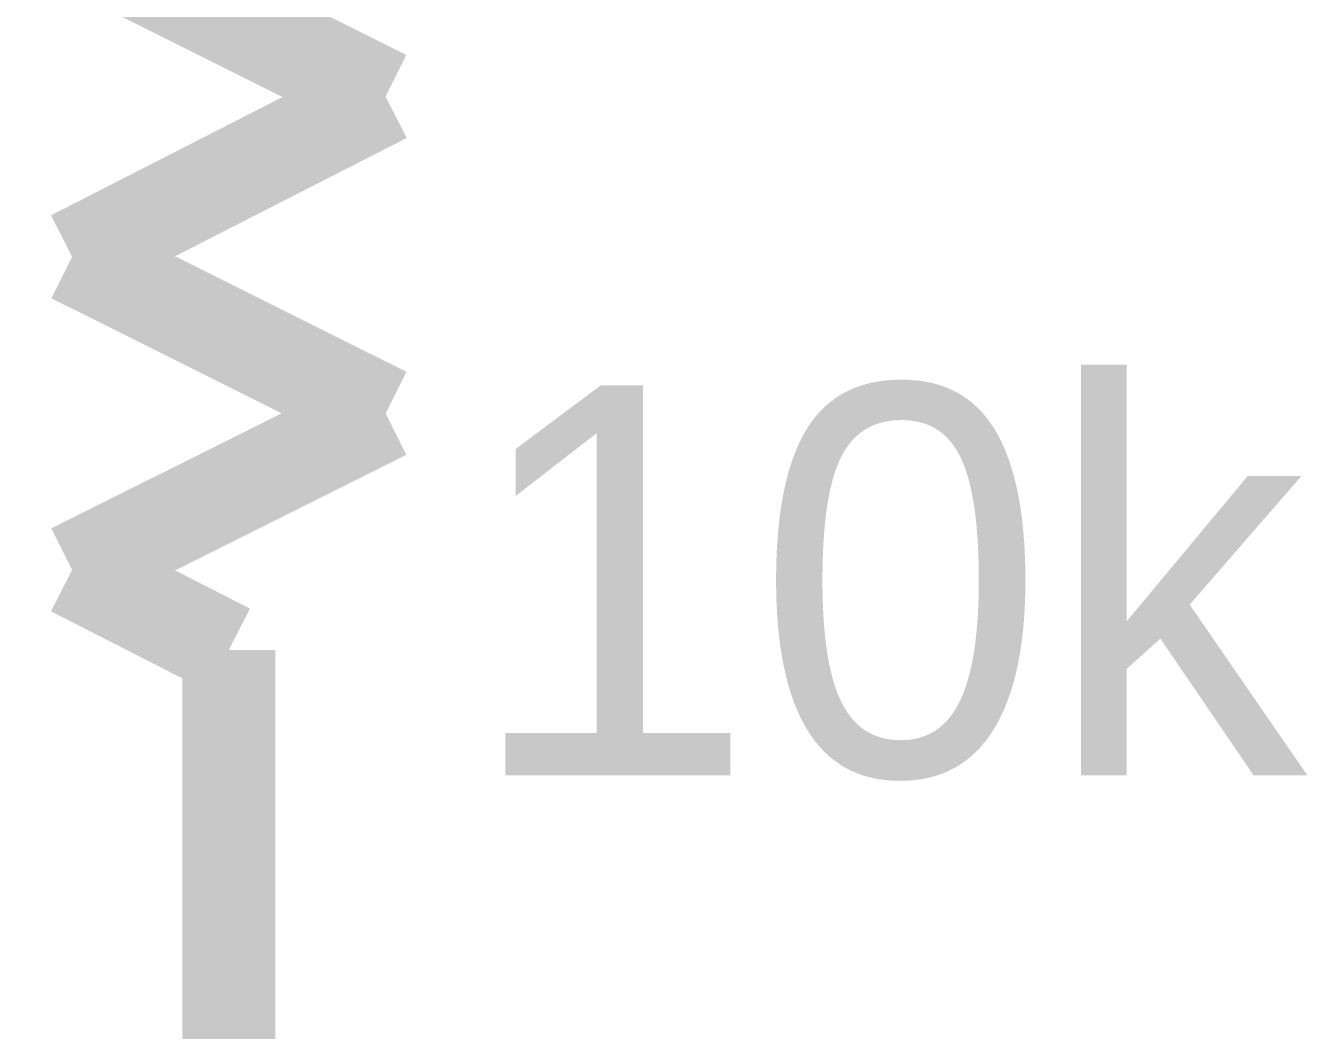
# Model space of a CAD drawing. Header units: inches. Extents: x 0 to 22.3, y 0 to 15.7.
# Drawn here: x 9.7185 to 9.8812, y 10.3211 to 10.4487 of the extents above; entities that cross this region are included whole.
import ezdxf

# ---------------------------------------------------------------- set-up
doc = ezdxf.new("R2010")
doc.units = ezdxf.units.IN
doc.header["$MEASUREMENT"] = 0
doc.layers.add('Sheet', color=255, linetype='Continuous')

msp = doc.modelspace()

# ---------------------------------------------------------------- linework, layer by layer
at = {"layer": 'Sheet'}
for points in [[(9.72442, 10.45959, 0.0118, 0.0118, 0), (9.76421, 10.4397, 0.0118, 0.0118, 0)], [(9.76421, 10.4397, 0.0118, 0.0118, 0), (9.72442, 10.41937, 0.0118, 0.0118, 0)], [(9.72442, 10.41937, 0.0118, 0.0118, 0), (9.76421, 10.39948, 0.0118, 0.0118, 0)], [(9.76421, 10.39948, 0.0118, 0.0118, 0), (9.72442, 10.37959, 0.0118, 0.0118, 0)], [(9.72442, 10.37959, 0.0118, 0.0118, 0), (9.74431, 10.36943, 0.0118, 0.0118, 0)], [(9.74431, 10.36943, 0.0118, 0.0118, 0), (9.74431, 10.32965, 0.0118, 0.0118, 0)], [(9.74431, 10.32965, 0.0118, 0.0118, 0), (9.74431, 10.22931, 0.0118, 0.0118, 0)]]:
    msp.add_lwpolyline(points, format="xyseb", dxfattribs=at)

# ---------------------------------------------------------------- texts
msp.add_text('10k', height=0.049505, dxfattribs=at).set_placement((9.77437, 10.35351))

doc.saveas('drawing.dxf')
